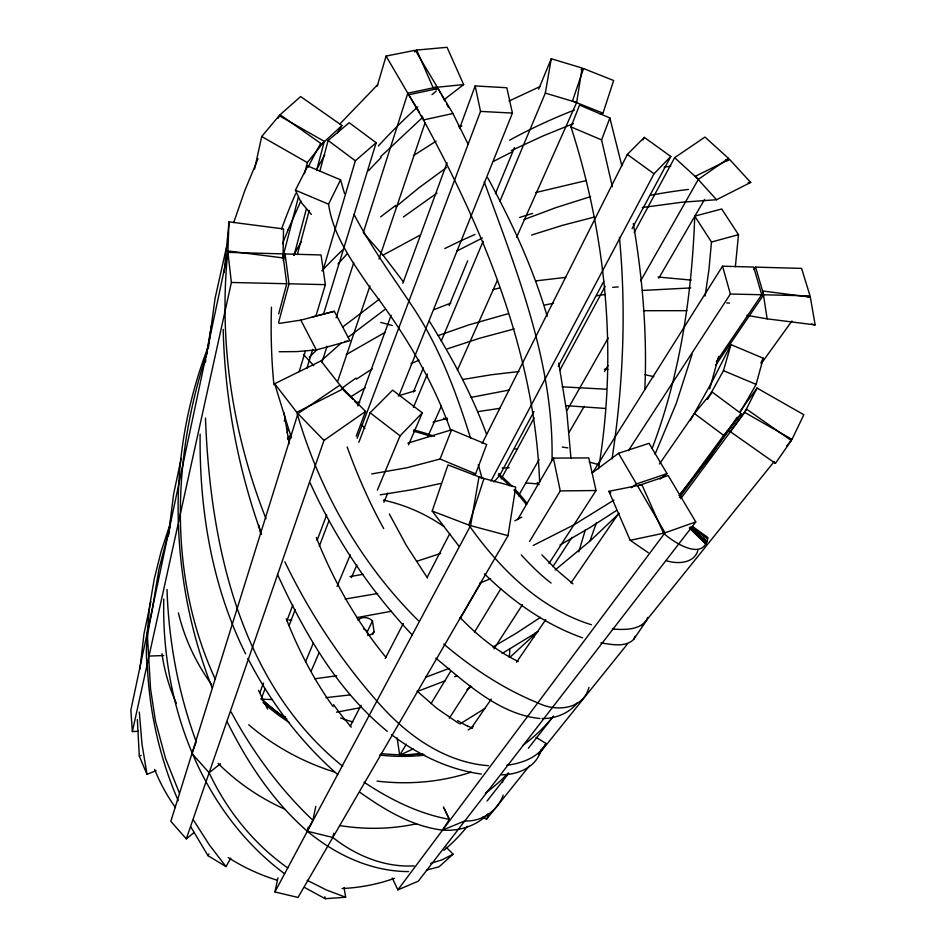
<?xml version="1.0" encoding="UTF-8"?>
<svg xmlns="http://www.w3.org/2000/svg" width="946" height="946" viewBox="0 0 946 946"><rect width="100%" height="100%" fill="white"/><g stroke="black" fill="none" stroke-linecap="round" stroke-linejoin="round"><path stroke-width="1.42" d="M163.776 599.043C161.281 702.133 199.973 810.651 284.628 873.785M552.026 460.028C553.918 363.098 516.859 271.372 484.222 181.857M200.126 434.214C199.251 509.374 211.869 586.13 245.617 653.863M735.373 266.666L738.495 234.667L721.715 208.995L694.754 216.114C691.94 294.998 680.221 374.344 652.149 448.439M227.891 250.962L229.003 221.861L283.528 228.92L283.02 257.903L227.891 250.962C218.42 341.601 232.503 434.143 266.015 518.739M644.841 389.468C647.277 333.938 642.653 278.242 633.3 223.504M224.143 272.495L229.003 221.861M502.622 781.029L502.515 782.508M139.902 669.094L143.993 633.796L150.84 601.502M694.754 216.114L711.475 242.034L708.909 269.882L705.113 296.063M168.364 535.921L173.567 494.368L181.183 458.455M208.25 348.589L215.038 298.558L226.413 247.521M151.857 612.216C148.297 629.882 144.561 647.395 147.328 665.783C149.385 712.113 159.744 758.089 178.203 800.647M151.987 611.069L158.94 569.255L168.66 531.676M205.471 362.07L205.826 359.421M168.376 535.01L169.511 527.277M206.181 356.784L210.532 330.331M508.037 535.649L515.736 487.084L478.96 477.115L470.588 525.621L274.908 891.948L298.002 897.458L508.037 535.649L470.588 525.621M516.575 237.328L576.658 102.487L582.109 68.041L551.258 58.723L538.664 89.161M598.487 468.79C617.773 354.726 606.339 236.725 570.958 126.906L579.555 105.077L609.863 117.966L621.865 165.917M170.375 522.003L170.8 519.354M612.038 458.857C623.225 385.72 626.429 311.068 619.429 237.351M499.961 201.155L545.322 93.098L551.258 58.723M647.655 617.395L646.52 620.434L633.749 639.366C625.33 647.797 611.258 644.332 600.84 642.937M210.769 329.007L211.549 325.046M414.112 865.874C384.584 867.612 355.684 855.551 332.826 837.458L333.678 833.249M408.601 871.573C371.246 871.562 335.664 854.77 307.332 831.25L308.207 827.041M278.656 313.918L286.744 283.741L282.783 253.895L227.939 252.357L130.867 710.068L132.369 731.577L138.187 731.293M332.826 837.458L307.332 831.25L312.866 820.253L315.81 806.394M274.908 891.948L277.935 877.912M254.592 169.003L261.711 136.531L279.176 115.672L324.324 141.403L316.603 170.446M132.369 731.577L231.38 282.464L227.939 252.357M635.121 636.303L633.749 639.366M718.688 356.323L709.713 388.853M282.535 258.447L298.368 197.241M304.47 173.674L307.332 162.582L324.324 141.403M283.232 260.966L285.053 253.954L321.049 254.971L325.377 284.64L315.869 316.224M294.064 255.278L306.398 208.877M278.573 322.551L289.027 283.8L285.053 253.954M297.328 254.58L309.259 210.438M319.89 171.037L328.144 140.493L349.169 122.708L376.153 142.74L323.662 313.705M740.446 411.853L756.114 384.395L763.245 358.238L730.962 344.616L712.066 381.746L690.485 420.19M585.349 529.866L578.786 551.873M692.141 354.1L676.224 403.528L655.081 454.186M697.876 550.454C694.234 563.532 677.253 564.324 666.481 560.718M709.465 395.936L723.465 370.643L730.962 344.616M140.989 661.301L141.321 660.202M377.218 86.145L386.086 56.086L415.318 50.268L437.17 87.008L436.224 89.775M322.905 270.662L355.353 160.785L376.153 142.74M284.308 421.124L285.148 418.321M299.208 371.577L305.392 351.049M287.135 432.665L288.435 428.443L274.683 383.733L320.954 360.911L342.996 388.924L296.796 412.326L274.683 383.733M306.823 368.55L312.724 349.322M169.098 530.268L169.984 527.454M356.24 436.201L365.546 411.427L339.744 385.235L297.931 413.639L170.824 821.329L186.291 838.865L194.131 832.492M207.351 351.841C172.137 457.403 167.974 576.303 215.239 679.145M233.697 222.57L244.872 190.43L258.01 158.751M321.912 362.353L327.056 346.26M336.149 317.761L353.733 262.645M363.323 232.562L407.797 93.193L386.086 56.086M591.475 624.762C539.622 608.751 499.441 568.345 468.826 525.054L483.914 478.735L447.966 464.935L432.192 511.053L458.987 546.244M600.296 114.052L603.016 113.142L613.647 80.516L583.552 68.538L581.128 69.484M596.488 522.57L590.068 540.71M337.793 381.002L369.945 285.893M379.003 259.098L425.026 122.933M583.552 68.538L572.448 101.021L603.016 113.142M186.291 838.865L323.97 440.422L365.546 411.427M588.944 687.399C583.02 709.819 555.787 711.912 538.085 702.973C503.532 688.995 472.101 668.065 443.745 644.037M169.665 525.432L161.139 551.435L154.269 578.846L149.622 606.067L147.245 632.862L150.556 688.984L155.499 721.207L165.515 758.385L179.468 793.256M357.884 405.988L391.1 315.349M402.854 283.268L447.032 162.724M459.732 128.041L475.164 85.932L506.808 87.742L512.425 113.082L399.011 395.534M208.558 345.881C186.74 402.003 176.323 462.464 178.368 522.641M259.914 692.614L263.485 683.095M286.886 620.824L292.811 605.062M317.099 540.379L326.713 514.79M357.186 438.246L480.521 111.403L475.164 85.932M473.106 474.62L475.625 473.863L486.705 444.478L451.585 429.791L407.856 443.154M612.334 186.693L601.585 139.913L609.863 117.966M261.604 697.9L265.117 688.629M289.145 625.483L295.223 609.531M319.263 546.327L329.149 520.347M358.865 442.255L370.087 412.752L392.625 390.119L422.33 412.87L408.577 444.809M371.695 473.934L406.804 467.785L440.067 459.023L451.585 429.791M413.402 391.975L423.359 367.899M449.137 305.593L467.643 260.848M495.42 193.705L514.482 147.623M305.475 661.94L313.351 643.103M337.048 586.473L350.292 554.817M377.359 490.123L400.063 435.846L422.33 412.87M413.402 407.395L427.391 374.048M441.321 340.867L483.11 241.301M503.201 795.148C497.667 810.911 481.573 821.932 464.829 820.927L442.551 830.127C412.018 826.402 384.797 809.918 360.142 792.488M287.998 229.831L300.934 200.871M311.34 670.714L319.133 652.586M351.415 577.616L356.855 564.975M383.84 502.279L387.777 493.15M428.018 436.106L441.427 406M457.367 370.229L497.478 280.193M367.97 635.523L367.403 631.502L372.476 620.883A9.992 8.81 25.3 0 0 357.919 620.186M786.634 446.063L791.979 439.405L803.84 414.738L757.06 388.073L740.198 411.084M372.759 634.364L373.079 633.702M373.41 633.04L374.048 631.703L372.476 620.883M450.781 430.678C432.239 378.814 403.457 331.419 370.063 287.856C352.645 262.231 333.075 235.66 328.569 204.182L340.548 179.823L307.746 165.988L295.389 190.193L300.934 202.101L311.388 214.399M482.129 443.52L627.34 154.446L644.332 137.383L670.797 156.468L632.046 228.707M760.986 362.696L763.245 358.238M642.996 139.996L644.332 137.383M680.73 498.731L744.703 412.397L757.06 388.073M350.268 726.161L361.065 705.278M385.223 658.522L403.315 623.497M427.308 577.084L449.764 533.615M541.242 749.338C536.89 767.076 518.219 774.75 501.439 774.821M482.862 817.037L486.54 819.201L488.597 815.298M490.927 481.124L654.029 173.78L670.797 156.468M493.93 481.952L499.512 475.755L533.946 411.569M558.223 366.315L603.714 281.506M316.603 169.724L324.703 154.896M501.167 478.948L534.088 417.978M559.796 370.359L605.192 286.283M634.163 232.621L674.64 157.675L704.959 137.064L728.479 158.349L727.036 160.832M536.098 737.407L546.09 743.485C538.51 757.521 521.802 763.339 506.879 765.267M278.148 118.262L280.075 114.738L300.639 96.563L341.979 125.546L337.533 132.854M293.745 255.077L301.147 241.904M230.777 858.128L225.999 866.595L207.978 855.669L208.936 853.954M518.503 495.775L539.043 459.638M567.092 410.292L608.16 338.029M640.714 280.761L698.361 179.35L728.479 158.349M460.111 618.672L481.549 581.766M517.639 519.626L553.386 458.101L588.79 457.911L596.015 490.525L548.976 563.52M569.102 432.369L584.238 406.354M604.447 371.601L608.018 365.475M658.806 278.148L704.569 199.452M707.632 399.023L708.861 396.977M406.366 744.195L399.685 755.18L422.188 753.974M431.009 703.635L450.592 671.412M474.419 632.2L500.765 588.861M529.559 541.467L560.28 490.903L553.386 458.101M592.314 473.166L722.543 266.193L753.655 267.068L761.731 294.738L716.347 361.656M737.135 417.221L708.72 458.727L678.968 495.515M449.279 718.25L470.15 685.85M493.978 648.885L522.452 604.695M552.925 566.595L571.975 537.34M628.416 450.639L730.371 294.017L722.543 266.193M753.974 269.563L755.582 267.115L801.593 268.404L810.036 295.862L763.67 294.785L715.791 365.002M471.12 728.432L491.246 699.094M516.516 662.259L545.736 619.689M570.994 582.878L618.767 513.264M659.48 463.989L694.364 413.508L712.149 392.058L741.215 413.627L679.512 497.466M546.09 743.485L538.522 754.553L627.115 644.403M707.111 399.33L708.791 396.906M710.47 394.482L712.149 392.058M730.324 431.648L775.389 463.374L791.329 440.529L746.654 409.216L730.277 431.613L726.694 431.14M761.258 363.56L791.944 320.978M679.748 495.207L723.69 435.373L741.215 413.627M392.247 878.006L397.864 889.855L665.038 532.799L695.771 521.932L668.183 475.531L637.58 485.866L665.038 532.799M646.094 621.061C638.018 630.403 623.639 629.776 612.429 629.043M695.771 521.932L418.274 881.199L397.864 889.855M487.084 801.014L508.652 773.461M528.412 748.215L553.552 716.11M577.509 702.523C569.338 713.414 555.397 718.688 542.058 718.57M486.54 819.201L529.725 765.503M642.086 625.791L774.135 461.589M338.006 263.981L347.312 253.67M339.803 124.009L377.75 84.632M287.454 438.365L290.954 434.699M619.181 513.406L590.304 540.816L555.136 569.965M380.434 156.894L422.294 117.73M488.207 813.749C476.63 826.024 459.141 831.38 442.551 830.127L449.385 819.378L443.426 806.938M537.647 631.762L510.521 656.772M309.342 357.162L316.851 349.807M341.979 125.546L321.794 144.111L280.075 114.738M321.392 360.615L341.329 342.949M446.193 847.226L453.099 854.167L438.991 866.843L426.469 870.06M395.771 206.831L418.57 188.1L446.559 167.501M414.502 51.912L416.725 50.067L447.044 47.3L463.646 84.584L444.655 99.2M342.7 327.009L379.334 299.208M348.329 337.131L384.608 309.72M287.809 867.979C253.753 843.938 226.756 810.426 209.149 772.728L220.477 763.729M592.314 472.823L618.518 453.288L649.039 443.331L667.048 473.627L660.06 479.066M403.41 216.977L436.969 193.09M631.372 487.734L636.445 483.926L667.048 473.627M540.438 617.371L517.036 632.756L492.89 647.04M471.652 686.406L466.969 689.575M613.942 500.091L574.21 524.675L533.225 545.464M356.547 379.086L372.334 368.763M473.355 726.481L468.14 729.969M616.295 510.651L590.339 527.348L560.008 545.038M537.836 631.692L502.16 653.45M413.378 155.664L436.094 141.179M485.144 708.306L459.851 724.045M350.458 396.989L365.475 387.588M453.099 854.167L442.22 859.737L430.501 863.497M346.283 354.537L385.377 332.212M382.716 255.29L420.355 235.01M459.318 127.426L461.79 126.007M521.754 517.119L514.837 520.82M456.705 251.116L482.507 237.954M642.287 207.552L682.338 202.172L716.548 199.724L750.675 182.436L729.532 159.401L725.724 159.768M509.054 101.056L540.06 86.535M729.532 159.401L695.298 176.287L716.548 199.724M511.23 150.651L543.181 135.869L573.382 123.619M413.166 748.925L399.685 755.18L397.143 737.904M411.025 363.737L419.043 360.154M454.636 676.792L457.273 675.633M490.631 578.692L479.598 583.221M156.066 770.635L146.997 774.372L139.31 756.102L141.131 755.346M449.255 668.349L425.724 677.253M445.424 680.694L419.315 690.734M434.072 309.614L450.887 303.063M523.978 219.578L555.917 207.612L590.623 196.614M438.116 335.617L469.015 324.833L507.967 313.753M447.493 348.814L479.397 338.313L514.175 328.948M440.682 553.434L416.76 561.297M312.239 316.969L334.305 311.293L349.937 340.737L316.319 349.914L296.926 351.593L279.165 351.746M531.569 235.046L562.693 225.278L593.899 217.19M398.219 395.948L415.46 390.674M433.114 422.223L447.423 418.25M711.475 242.034L738.495 234.667M535.755 192.535L586.378 180.556M279.176 323.414L300.816 320.138L334.305 311.293M492.961 289.653L499.322 288.033M471.238 397.367L509.007 390.059M440.871 483.43L412.113 489.709L380.186 494.841M391.467 611.234L356.642 617.643M452.921 113.508L438.081 88.557L408.707 94.754L423.453 119.953L452.921 113.508L468.164 144.289M663.524 533.225L641.908 484.707L608.857 491.317L630.202 540.308L663.524 533.225C673.327 542.176 703.907 562.267 707.845 537.505L692.377 526.366M359.847 707.774L336.504 712.208M407.797 93.193L437.17 87.008M544.849 305.014L553.54 303.217M377.726 593.497L345.148 599.043M462.712 379.488L491.175 374.782L518.952 371.518M362.98 574.317L349.949 576.611M477.718 411.652L499.831 408.353M336.764 675.763L314.545 678.814M535.909 280.879L565.732 277.355M596.559 295.72L605.038 294.525M664.116 167.111L670.82 166.177M344.805 341.423L347.348 341.068M350.351 694.872L325.992 697.64M463.646 84.584L433.091 87.635L416.725 50.067M642.417 290.457L690.698 287.927M304.683 887.525L325.176 898.7L345.668 897.246L344.06 887.561M748.191 182.566L750.675 182.436M502.172 467.986L509.173 467.738M149.019 656.063L163.788 655.531M643.434 310.702L686.902 310.678M560.28 490.903L596.015 490.525M285.526 716.654L282.594 716.619L262.231 700.135M562.113 386.831L606.374 389.22M272.46 699.532L261.096 699.212M231.38 282.464L286.744 283.741M289.027 283.8L325.377 284.64M730.371 294.017L761.731 294.738M565.933 405.633L605.097 408.424M539.882 718.534C498.802 714.171 466.272 683.036 435.881 658.203M480.521 111.403L512.425 113.082M604.364 369.259L607.852 369.496M288.731 619.961L291.605 620.162M658.061 277.024L691.325 280.111M488.373 765.704C444.112 762.251 406.059 734.711 377.75 702.038C340.536 659.859 309.307 612.464 284.852 561.818M525.964 482.898L538.416 484.021M514.778 448.877L517.474 449.137M746.926 315.361L767.159 318.849L815.133 324.892L810.355 297.174L807.671 296.784M810.355 297.174L762.831 291.013L767.159 318.849M481.384 774.041C448.439 769.725 417.718 754.459 391.431 734.593M811.384 324.111L815.133 324.892M644.983 374.687L653.863 376.674M589.228 462.05L598.629 464.604M790.714 440.363L791.329 440.529M545.322 93.098L576.658 102.487M345.668 897.246L326.37 889.95L307.178 880.3M582.606 637.841C545.416 624.644 512.46 601.349 484.447 573.832M432.192 511.053L468.826 525.054M440.067 459.023L475.625 473.863M295.389 190.193L328.569 204.182M723.465 370.643L756.114 384.395M570.958 126.906L601.585 139.913M518.302 661.49C496.189 650.943 477.032 635.038 460.075 617.537M261.711 136.531L307.332 162.582M744.703 412.397L791.979 439.405M648.306 552.724L630.202 540.308M458.775 723.371L437.04 708.519L417.02 691.041M364.033 782.165C389.929 799.429 418.558 813.737 449.385 819.378L444.171 808.499M627.34 154.446L654.029 173.78M328.144 140.493L355.353 160.785M694.364 413.508L723.69 435.373M691.81 526.768L707.714 538.936L691.668 526.686M370.087 412.752L400.063 435.846M572.969 583.836L557.04 570.284L541.892 554.912M387.257 731.317C337.131 690.32 303.997 632.306 277.45 574.305M342.7 766.272C239.527 683.107 210.036 543.56 205.483 418.049M608.857 491.317L610.856 492.984M307.332 831.25C272.838 801.191 247.202 762.251 227.028 721.502M337.769 774.597C300.662 742.161 270.426 702.18 247.899 658.428M689.693 527.43L706.615 542.838L690.249 527.915M674.64 157.675L698.361 179.35M343.422 390.107L352.882 399.259M775.389 463.374L773.461 461.482M312.866 820.253C279.85 789.07 252.712 751.964 231.179 712.066M418.487 620.742C360.592 563.461 319.228 490.442 296.796 412.326M297.931 413.639L323.97 440.422M354.679 401.104L358.238 404.841M303.418 354.407L313.765 365.653M412.444 635.156C370.158 590.552 335.523 538.759 310.087 482.815M363.855 233.378L383.284 255.455L403.221 281.601M209.149 772.728L191.955 753.548L196.26 741.782C178.297 693.051 168.695 641.341 167.016 589.464M225.999 866.595L209.243 844.754L193.516 820.147M386.003 657.387C356.476 621.498 333.347 580.56 316.283 537.399M364.825 428.585L361.821 424.742M333.134 706.662C313.717 679.595 298.368 649.772 286.224 618.79M427.557 578.136L406.402 545.499L389.362 514.033M207.978 855.669L190.785 826.828M421.455 115.471L423.359 118.475M419.575 112.479L408.707 94.754M429.378 321.262C451.75 357.08 472.019 394.447 486.516 434.214M423.453 119.953C484.376 231.451 534.892 353.97 539.646 482.46M618.518 453.288L636.445 483.926M458.585 125.357L459.874 127.627M446.796 104.32L448.605 107.56M445.01 101.104L441.498 94.766M440.919 93.725L438.081 88.557M487.687 177.682C511.644 221.92 533.071 267.836 547.155 316.236M354.064 214.446C371.79 248.491 394.73 279.342 415.661 311.4C440.706 350.398 456.823 394.281 470.611 438.294M300.816 320.138L316.319 349.914M267.612 709.086L258.554 690.391M212.176 687.848C191.648 635.984 180.355 580.513 178.439 524.782M344.533 193.599L340.548 179.823M261.51 534.277C237.943 468.589 224.888 399.117 223.185 329.338M288.4 428.538L291.463 437.194M307.746 165.988L308.124 167.265M755.582 267.115L763.67 294.785M478.286 464.628L481.952 477.919M498.897 473.426L499.512 475.755M260.718 533.946L258.944 525.361M146.997 774.372L141.959 743.911L139.322 712.066M558.719 363.146L566.914 413.035L570.97 458.325M289.169 443.662L284.06 412.834M324.845 896.737L325.176 898.7M139.31 756.102L137.336 719.492M467.312 826.26A181.1 165.384 25.3 0 1 443.911 850.312M394.506 878.302A181.1 165.384 25.3 0 1 342.074 888.531M277.284 880.241A181.1 165.384 25.3 0 1 228.234 857.561M175.471 807.577A181.1 165.384 25.3 0 1 154.624 769.405M508.274 772.929A199.275 176.831 25.3 0 1 485.416 793.174M416.737 823.741A199.275 176.831 25.3 0 1 339.756 825.562M284.58 809.055A199.275 176.831 25.3 0 1 218.1 763.398M176.441 703.434A199.275 176.831 25.3 0 1 162.003 653.792M726.705 302.945A650.682 112.314 -14.3 0 1 729.413 303.075M612.712 287.336A639.461 234.407 -31.4 0 1 618.235 286.945M341.683 388.416A528.412 441.829 87 0 1 356.063 378.104M380.8 322.42A619.689 7.048 14.9 0 1 392.318 325.542M562.267 447.08A543.181 182.554 -26 0 1 567.825 447.884M551.104 583.079A554.403 110.351 68.1 0 1 521.305 554.924M383.721 528.601A539.149 249.366 90 0 1 347.147 446.938M472.456 728.231A466.484 102.582 59.8 0 1 467.265 725.807M467.454 726.055A468.814 106.33 61.2 0 1 457.533 720.545M273.914 384.786A541.372 391.088 -67.1 0 1 271.467 307.166M281.565 229.038A563.769 506.145 -32.6 0 1 295.625 193.753M308.396 166.591A563.769 506.145 -32.6 0 1 320.635 143.579M282.476 243.808A694.009 621.971 -24.7 0 1 288.116 229.866M351.309 727.143A451.431 193.764 84.9 0 1 345.101 719.705M345.113 719.918A454.281 199.961 86.2 0 1 333.619 704.675M378.365 145.968A593.059 570.958 32.9 0 1 417.813 106.922M432.015 94.635A593.059 570.958 32.9 0 1 436.165 91.194M368.526 170.718A757.048 712.634 36.2 0 1 381.12 157.544M509.575 140.185A628.83 525.065 -69.7 0 1 574.305 110.079M321.924 270.863A597.766 546.741 74 0 1 342.369 250.182M380.682 216.871A597.766 546.741 74 0 1 395.889 205.353M493.564 161.399A816.173 669.768 -70.7 0 1 511.644 152.164M650.245 195.349A656.749 337.533 -41.2 0 1 688.381 189.448M444.833 248.573A630.592 441.274 -60.4 0 1 474.987 234.49M519.685 217.485A630.592 441.274 -60.4 0 1 532.551 213.441M552.724 717.08A212.874 184.777 25.3 0 1 523.043 745.271M471.061 772.149A212.874 184.777 25.3 0 1 377.04 781.112M334.399 771.971A212.874 184.777 25.3 0 1 248.692 724.742M211.526 684.455A212.874 184.777 25.3 0 1 178.416 612.866M355.436 402.322A212.874 184.777 25.3 0 1 359.811 402.298M443.568 418.203A212.874 184.777 25.3 0 1 447.553 419.776M537.233 482.59A212.874 184.777 25.3 0 1 539.114 484.73M424.577 755.145A186.374 161.695 25.3 0 1 379.713 755.038M289.535 722.685A186.374 161.695 25.3 0 1 263.059 702.571M287.631 439.311A186.374 161.695 25.3 0 1 291.415 437.643M413.698 429.91A186.374 161.695 25.3 0 1 434.38 436.354M499.181 474.253A186.374 161.695 25.3 0 1 512.283 486.469M515.132 489.425A186.374 161.695 25.3 0 1 527.371 503.698M422.838 753.678A184.718 160.252 25.3 0 1 381.143 753.56M286.851 718.995A184.718 160.252 25.3 0 1 261.061 698.562M413.473 431.187A184.718 160.252 25.3 0 1 431.246 436.579M498.235 475.152A184.718 160.252 25.3 0 1 509.788 485.818M513.891 490.04A184.718 160.252 25.3 0 1 526.177 504.36M383.367 500.103A150.083 132.499 25.3 0 1 443.721 526.449M509.799 649.039A150.083 132.499 25.3 0 1 509.255 657.482M374.048 631.703A9.992 8.81 25.3 0 1 368.432 635.405M363.654 628.995A9.862 8.739 25.3 0 1 367.403 631.502M352.775 721.94A158.254 137.229 25.3 0 1 340.655 717.99M534.88 633.229A158.254 137.229 25.3 0 1 533.804 637.214M707.088 541.62L690.367 527.241L707.088 541.62M706.023 543.985L689.433 527.986L706.023 543.985"/></g></svg>
